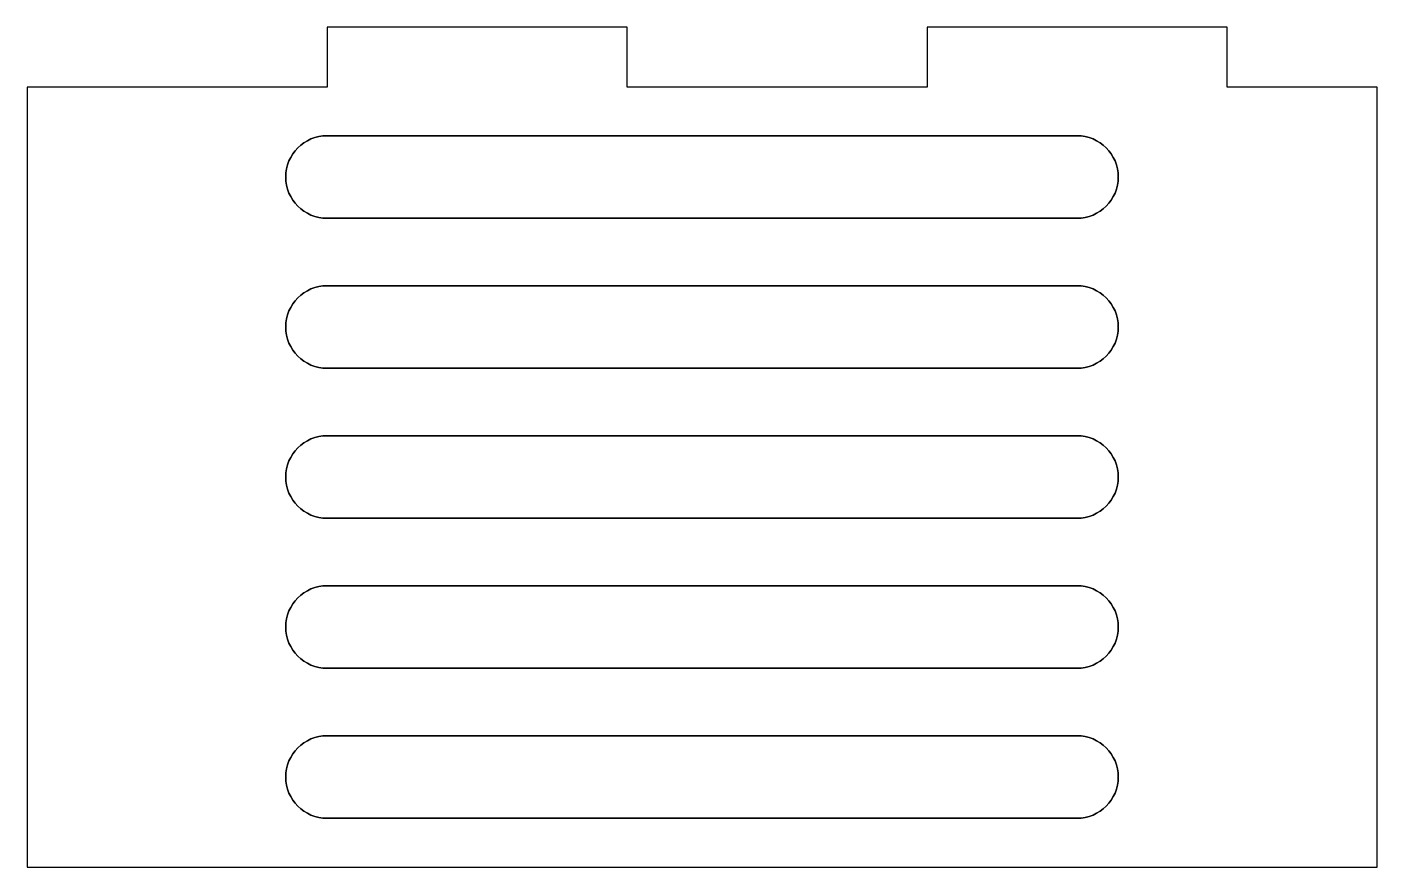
# Model space of a CAD drawing. Header units: millimetres. Extents: x -45 to 45, y -26 to 30.
import ezdxf

# ---------------------------------------------------------------- set-up
doc = ezdxf.new("R2010")
doc.units = ezdxf.units.MM
doc.layers.get('0').update_dxf_attribs({"linetype": 'CONTINUOUS'})

msp = doc.modelspace()

# ---------------------------------------------------------------- linework, layer by layer
for points in [[(-45, -26), (45, -26), (45, 26), (35, 26), (35, 30), (15, 30), (15, 26), (-5, 26), (-5, 30), (-25, 30), (-25, 26), (-45, 26)], [(35, 30), (15, 30), (15, 26), (-5, 26), (-5, 30), (-25, 30), (-25, 26), (-45, 26), (-45, -26), (45, -26), (45, 26), (35, 26)]]:
    msp.add_lwpolyline(points, close=True)
for points in [[(25, 17.25, 1), (25, 22.75), (-25, 22.75, 1), (-25, 17.25)], [(-25, 22.75), (25, 22.75, -1), (25, 17.25), (-25, 17.25, -1)], [(-25, 12.75, 1), (-25, 7.25), (25, 7.25, 1), (25, 12.75)], [(25, 7.25), (-25, 7.25, -1), (-25, 12.75), (25, 12.75, -1)], [(-25, 2.75, 1), (-25, -2.75), (25, -2.75, 1), (25, 2.75)], [(25, -2.75), (-25, -2.75, -1), (-25, 2.75), (25, 2.75, -1)], [(-25, -7.25), (25, -7.25, -1), (25, -12.75), (-25, -12.75, -1)], [(-25, -7.25, 1), (-25, -12.75), (25, -12.75, 1), (25, -7.25)], [(-25, -17.25), (25, -17.25, -1), (25, -22.75), (-25, -22.75, -1)], [(-25, -17.25, 1), (-25, -22.75), (25, -22.75, 1), (25, -17.25)]]:
    msp.add_lwpolyline(points, format="xyb", close=True)

doc.saveas('drawing.dxf')
